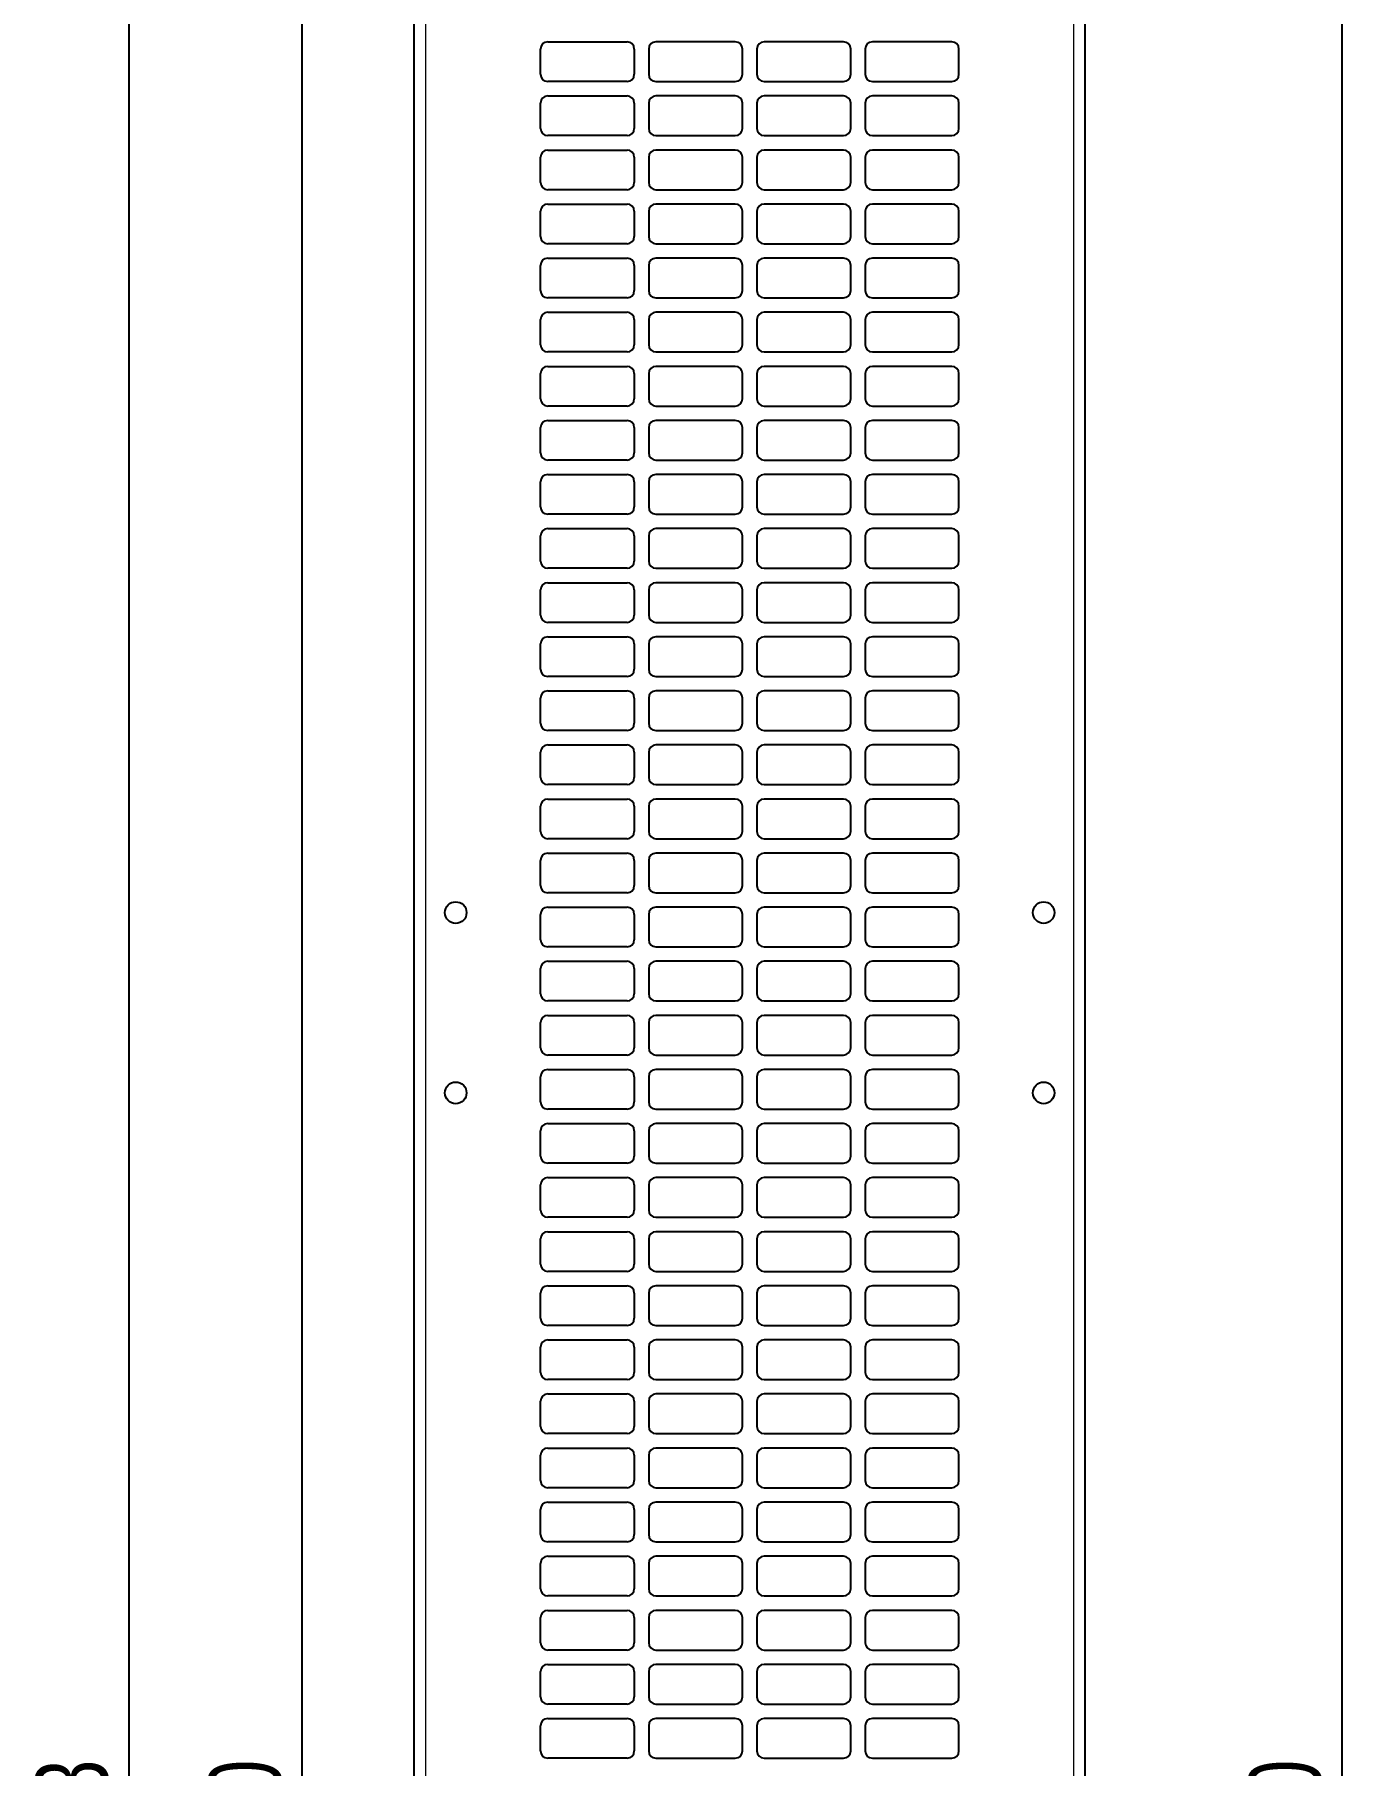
# Model space of a CAD drawing. Header units: millimetres. Extents: x -287 to 523, y -14 to 1990.
# Drawn here: x -287 to 76.9, y 1020.3 to 1500.3 of the extents above; entities that cross this region are included whole.
import ezdxf

# ---------------------------------------------------------------- set-up
doc = ezdxf.new("R2010")
doc.units = ezdxf.units.MM
doc.layers.add('FORMAT', color=7, linetype='Continuous')
doc.styles.add('SLDTEXTSTYLE0', font='TXT', dxfattribs={"width": 0.75})
doc.dimstyles.new('SLDDIMSTYLE0', dxfattribs={"dimtxt": 20, "dimasz": 10, "dimexe": 0, "dimexo": 0.0625, "dimgap": 5, "dimtad": 2, "dimdec": 1, "dimrnd": 1e-09, "dimzin": 12, "dimdsep": 46, "dimtxsty": 'SLDTEXTSTYLE0', "dimsah": 1, "dimcen": 0.09, "dimadec": 0, "dimazin": 3, "dimtfac": 1, "dimtofl": 0, "dimtmove": 0, "dimatfit": 3, "dimfxl": 0, "dimfrac": 2, "dimtolj": 1, "dimtzin": 12, "dimarcsym": 0})

# ---------------------------------------------------------------- blocks, each defined once
blk = doc.blocks.new('_D')
at = {"layer": 'FORMAT'}
for p, q in [((-153.32, 1848.27), (-261.96, 1848.27)), ((-260.96, 1848.27), (-260.96, 165.25)), ((-153.32, 165.25), (-261.96, 165.25))]:
    blk.add_line(p, q, dxfattribs=at)
for points in [[(-260.96, 1848.27), (-262.5, 1838.27), (-259.42, 1838.27)], [(-260.96, 165.25), (-259.42, 175.25), (-262.5, 175.25)]]:
    blk.add_solid(points, dxfattribs=at)
at = {"layer": 'FORMAT', "insert": (-286.74, 977.21), "char_height": 20, "attachment_point": 1, "rotation": 90, "style": 'SLDTEXTSTYLE0'}
blk.add_mtext('1683', dxfattribs=at)
blk = doc.blocks.new('_D_2')
at = {"layer": 'FORMAT'}
for p, q in [((-7.3, 1756.76), (76.34, 1756.76)), ((75.34, 1756.76), (75.34, 256.76)), ((-7.3, 256.76), (76.34, 256.76))]:
    blk.add_line(p, q, dxfattribs=at)
for points in [[(75.34, 1756.76), (73.8, 1746.76), (76.88, 1746.76)], [(75.34, 256.76), (76.88, 266.76), (73.8, 266.76)]]:
    blk.add_solid(points, dxfattribs=at)
at = {"layer": 'FORMAT', "insert": (49.56, 977.21), "char_height": 20, "attachment_point": 1, "rotation": 90, "style": 'SLDTEXTSTYLE0'}
blk.add_mtext('1500', dxfattribs=at)
blk = doc.blocks.new('_D_5')
at = {"layer": 'FORMAT'}
for p, q in [((-166.82, 1831.76), (-213.96, 1831.76)), ((-212.96, 1831.76), (-212.96, 181.76)), ((-166.82, 181.76), (-213.96, 181.76))]:
    blk.add_line(p, q, dxfattribs=at)
for points in [[(-212.96, 1831.76), (-214.5, 1821.76), (-211.42, 1821.76)], [(-212.96, 181.76), (-211.42, 191.76), (-214.5, 191.76)]]:
    blk.add_solid(points, dxfattribs=at)
at = {"layer": 'FORMAT', "insert": (-238.74, 977.21), "char_height": 20, "attachment_point": 1, "rotation": 90, "style": 'SLDTEXTSTYLE0'}
blk.add_mtext('1650', dxfattribs=at)

msp = doc.modelspace()

# ---------------------------------------------------------------- linework, layer by layer
at = {"color": 7, "linetype": 'Continuous', "lineweight": 25}
for p, q in [((-181.81, 165.26), (-181.81, 1848.26)), ((4.19, 165.26), (4.19, 1848.26)), ((-144.81, 1498.26), (-122.81, 1498.26)), ((-92.81, 1498.26), (-114.81, 1498.26)), ((-62.81, 1498.26), (-84.81, 1498.26)), ((-32.81, 1498.26), (-54.81, 1498.26)), ((-146.81, 1489.26), (-146.81, 1496.26)), ((-120.81, 1496.26), (-120.81, 1489.26)), ((-116.81, 1496.26), (-116.81, 1489.26)), ((-90.81, 1489.26), (-90.81, 1496.26)), ((-86.81, 1496.26), (-86.81, 1489.26)), ((-60.81, 1489.26), (-60.81, 1496.26)), ((-56.81, 1496.26), (-56.81, 1489.26)), ((-30.81, 1489.26), (-30.81, 1496.26)), ((-122.81, 1487.26), (-144.81, 1487.26)), ((-144.81, 1483.26), (-122.81, 1483.26)), ((-114.81, 1487.26), (-92.81, 1487.26)), ((-92.81, 1483.26), (-114.81, 1483.26)), ((-84.81, 1487.26), (-62.81, 1487.26)), ((-62.81, 1483.26), (-84.81, 1483.26)), ((-54.81, 1487.26), (-32.81, 1487.26)), ((-32.81, 1483.26), (-54.81, 1483.26)), ((-146.81, 1474.26), (-146.81, 1481.26)), ((-120.81, 1481.26), (-120.81, 1474.26)), ((-116.81, 1481.26), (-116.81, 1474.26)), ((-90.81, 1474.26), (-90.81, 1481.26)), ((-86.81, 1481.26), (-86.81, 1474.26)), ((-60.81, 1474.26), (-60.81, 1481.26)), ((-56.81, 1481.26), (-56.81, 1474.26)), ((-30.81, 1474.26), (-30.81, 1481.26)), ((-122.81, 1472.26), (-144.81, 1472.26)), ((-114.81, 1472.26), (-92.81, 1472.26)), ((-84.81, 1472.26), (-62.81, 1472.26)), ((-54.81, 1472.26), (-32.81, 1472.26)), ((-146.81, 1459.26), (-146.81, 1466.26)), ((-144.81, 1468.26), (-122.81, 1468.26)), ((-120.81, 1466.26), (-120.81, 1459.26)), ((-116.81, 1466.26), (-116.81, 1459.26)), ((-92.81, 1468.26), (-114.81, 1468.26)), ((-90.81, 1459.26), (-90.81, 1466.26)), ((-86.81, 1466.26), (-86.81, 1459.26)), ((-62.81, 1468.26), (-84.81, 1468.26)), ((-60.81, 1459.26), (-60.81, 1466.26)), ((-56.81, 1466.26), (-56.81, 1459.26)), ((-32.81, 1468.26), (-54.81, 1468.26)), ((-30.81, 1459.26), (-30.81, 1466.26)), ((-122.81, 1457.26), (-144.81, 1457.26)), ((-114.81, 1457.26), (-92.81, 1457.26)), ((-84.81, 1457.26), (-62.81, 1457.26)), ((-54.81, 1457.26), (-32.81, 1457.26)), ((-146.81, 1444.26), (-146.81, 1451.26)), ((-144.81, 1453.26), (-122.81, 1453.26)), ((-120.81, 1451.26), (-120.81, 1444.26)), ((-116.81, 1451.26), (-116.81, 1444.26)), ((-92.81, 1453.26), (-114.81, 1453.26)), ((-90.81, 1444.26), (-90.81, 1451.26)), ((-86.81, 1451.26), (-86.81, 1444.26)), ((-62.81, 1453.26), (-84.81, 1453.26)), ((-60.81, 1444.26), (-60.81, 1451.26)), ((-56.81, 1451.26), (-56.81, 1444.26)), ((-32.81, 1453.26), (-54.81, 1453.26)), ((-30.81, 1444.26), (-30.81, 1451.26)), ((-122.81, 1442.26), (-144.81, 1442.26)), ((-114.81, 1442.26), (-92.81, 1442.26)), ((-84.81, 1442.26), (-62.81, 1442.26)), ((-54.81, 1442.26), (-32.81, 1442.26)), ((-146.81, 1429.26), (-146.81, 1436.26)), ((-144.81, 1438.26), (-122.81, 1438.26)), ((-120.81, 1436.26), (-120.81, 1429.26)), ((-116.81, 1436.26), (-116.81, 1429.26)), ((-92.81, 1438.26), (-114.81, 1438.26)), ((-90.81, 1429.26), (-90.81, 1436.26)), ((-86.81, 1436.26), (-86.81, 1429.26)), ((-62.81, 1438.26), (-84.81, 1438.26)), ((-60.81, 1429.26), (-60.81, 1436.26)), ((-56.81, 1436.26), (-56.81, 1429.26)), ((-32.81, 1438.26), (-54.81, 1438.26)), ((-30.81, 1429.26), (-30.81, 1436.26)), ((-122.81, 1427.26), (-144.81, 1427.26)), ((-114.81, 1427.26), (-92.81, 1427.26)), ((-84.81, 1427.26), (-62.81, 1427.26)), ((-54.81, 1427.26), (-32.81, 1427.26)), ((-146.81, 1414.26), (-146.81, 1421.26)), ((-144.81, 1423.26), (-122.81, 1423.26)), ((-120.81, 1421.26), (-120.81, 1414.26)), ((-116.81, 1421.26), (-116.81, 1414.26)), ((-92.81, 1423.26), (-114.81, 1423.26)), ((-90.81, 1414.26), (-90.81, 1421.26)), ((-86.81, 1421.26), (-86.81, 1414.26)), ((-62.81, 1423.26), (-84.81, 1423.26)), ((-60.81, 1414.26), (-60.81, 1421.26)), ((-56.81, 1421.26), (-56.81, 1414.26)), ((-32.81, 1423.26), (-54.81, 1423.26)), ((-30.81, 1414.26), (-30.81, 1421.26)), ((-122.81, 1412.26), (-144.81, 1412.26)), ((-114.81, 1412.26), (-92.81, 1412.26)), ((-84.81, 1412.26), (-62.81, 1412.26)), ((-54.81, 1412.26), (-32.81, 1412.26)), ((-144.81, 1408.26), (-122.81, 1408.26)), ((-92.81, 1408.26), (-114.81, 1408.26)), ((-62.81, 1408.26), (-84.81, 1408.26)), ((-32.81, 1408.26), (-54.81, 1408.26)), ((-146.81, 1399.26), (-146.81, 1406.26)), ((-120.81, 1406.26), (-120.81, 1399.26)), ((-116.81, 1406.26), (-116.81, 1399.26)), ((-90.81, 1399.26), (-90.81, 1406.26)), ((-86.81, 1406.26), (-86.81, 1399.26)), ((-60.81, 1399.26), (-60.81, 1406.26)), ((-56.81, 1406.26), (-56.81, 1399.26)), ((-30.81, 1399.26), (-30.81, 1406.26)), ((-122.81, 1397.26), (-144.81, 1397.26)), ((-114.81, 1397.26), (-92.81, 1397.26)), ((-84.81, 1397.26), (-62.81, 1397.26)), ((-54.81, 1397.26), (-32.81, 1397.26)), ((-144.81, 1393.26), (-122.81, 1393.26)), ((-92.81, 1393.26), (-114.81, 1393.26)), ((-62.81, 1393.26), (-84.81, 1393.26)), ((-32.81, 1393.26), (-54.81, 1393.26)), ((-146.81, 1384.26), (-146.81, 1391.26)), ((-120.81, 1391.26), (-120.81, 1384.26)), ((-116.81, 1391.26), (-116.81, 1384.26)), ((-90.81, 1384.26), (-90.81, 1391.26)), ((-86.81, 1391.26), (-86.81, 1384.26)), ((-60.81, 1384.26), (-60.81, 1391.26)), ((-56.81, 1391.26), (-56.81, 1384.26)), ((-30.81, 1384.26), (-30.81, 1391.26)), ((-122.81, 1382.26), (-144.81, 1382.26)), ((-144.81, 1378.26), (-122.81, 1378.26)), ((-114.81, 1382.26), (-92.81, 1382.26)), ((-92.81, 1378.26), (-114.81, 1378.26)), ((-84.81, 1382.26), (-62.81, 1382.26)), ((-62.81, 1378.26), (-84.81, 1378.26)), ((-54.81, 1382.26), (-32.81, 1382.26)), ((-32.81, 1378.26), (-54.81, 1378.26)), ((-146.81, 1369.26), (-146.81, 1376.26)), ((-120.81, 1376.26), (-120.81, 1369.26)), ((-116.81, 1376.26), (-116.81, 1369.26)), ((-90.81, 1369.26), (-90.81, 1376.26)), ((-86.81, 1376.26), (-86.81, 1369.26)), ((-60.81, 1369.26), (-60.81, 1376.26)), ((-56.81, 1376.26), (-56.81, 1369.26)), ((-30.81, 1369.26), (-30.81, 1376.26)), ((-122.81, 1367.26), (-144.81, 1367.26)), ((-144.81, 1363.26), (-122.81, 1363.26)), ((-114.81, 1367.26), (-92.81, 1367.26)), ((-92.81, 1363.26), (-114.81, 1363.26)), ((-84.81, 1367.26), (-62.81, 1367.26)), ((-62.81, 1363.26), (-84.81, 1363.26)), ((-54.81, 1367.26), (-32.81, 1367.26)), ((-32.81, 1363.26), (-54.81, 1363.26)), ((-146.81, 1354.26), (-146.81, 1361.26)), ((-120.81, 1361.26), (-120.81, 1354.26)), ((-116.81, 1361.26), (-116.81, 1354.26)), ((-90.81, 1354.26), (-90.81, 1361.26)), ((-86.81, 1361.26), (-86.81, 1354.26)), ((-60.81, 1354.26), (-60.81, 1361.26)), ((-56.81, 1361.26), (-56.81, 1354.26)), ((-30.81, 1354.26), (-30.81, 1361.26)), ((-122.81, 1352.26), (-144.81, 1352.26)), ((-114.81, 1352.26), (-92.81, 1352.26)), ((-84.81, 1352.26), (-62.81, 1352.26)), ((-54.81, 1352.26), (-32.81, 1352.26)), ((-146.81, 1339.26), (-146.81, 1346.26)), ((-144.81, 1348.26), (-122.81, 1348.26)), ((-120.81, 1346.26), (-120.81, 1339.26)), ((-116.81, 1346.26), (-116.81, 1339.26)), ((-92.81, 1348.26), (-114.81, 1348.26)), ((-90.81, 1339.26), (-90.81, 1346.26)), ((-86.81, 1346.26), (-86.81, 1339.26)), ((-62.81, 1348.26), (-84.81, 1348.26)), ((-60.81, 1339.26), (-60.81, 1346.26)), ((-56.81, 1346.26), (-56.81, 1339.26)), ((-32.81, 1348.26), (-54.81, 1348.26)), ((-30.81, 1339.26), (-30.81, 1346.26)), ((-122.81, 1337.26), (-144.81, 1337.26)), ((-114.81, 1337.26), (-92.81, 1337.26)), ((-84.81, 1337.26), (-62.81, 1337.26)), ((-54.81, 1337.26), (-32.81, 1337.26)), ((-146.81, 1324.26), (-146.81, 1331.26)), ((-144.81, 1333.26), (-122.81, 1333.26)), ((-120.81, 1331.26), (-120.81, 1324.26)), ((-116.81, 1331.26), (-116.81, 1324.26)), ((-92.81, 1333.26), (-114.81, 1333.26)), ((-90.81, 1324.26), (-90.81, 1331.26)), ((-86.81, 1331.26), (-86.81, 1324.26)), ((-62.81, 1333.26), (-84.81, 1333.26)), ((-60.81, 1324.26), (-60.81, 1331.26)), ((-56.81, 1331.26), (-56.81, 1324.26)), ((-32.81, 1333.26), (-54.81, 1333.26)), ((-30.81, 1324.26), (-30.81, 1331.26)), ((-122.81, 1322.26), (-144.81, 1322.26)), ((-114.81, 1322.26), (-92.81, 1322.26)), ((-84.81, 1322.26), (-62.81, 1322.26)), ((-54.81, 1322.26), (-32.81, 1322.26)), ((-146.81, 1309.26), (-146.81, 1316.26)), ((-144.81, 1318.26), (-122.81, 1318.26)), ((-120.81, 1316.26), (-120.81, 1309.26)), ((-116.81, 1316.26), (-116.81, 1309.26)), ((-92.81, 1318.26), (-114.81, 1318.26)), ((-90.81, 1309.26), (-90.81, 1316.26)), ((-86.81, 1316.26), (-86.81, 1309.26)), ((-62.81, 1318.26), (-84.81, 1318.26)), ((-60.81, 1309.26), (-60.81, 1316.26)), ((-56.81, 1316.26), (-56.81, 1309.26)), ((-32.81, 1318.26), (-54.81, 1318.26)), ((-30.81, 1309.26), (-30.81, 1316.26)), ((-122.81, 1307.26), (-144.81, 1307.26)), ((-114.81, 1307.26), (-92.81, 1307.26)), ((-84.81, 1307.26), (-62.81, 1307.26)), ((-54.81, 1307.26), (-32.81, 1307.26)), ((-146.81, 1294.26), (-146.81, 1301.26)), ((-144.81, 1303.26), (-122.81, 1303.26)), ((-120.81, 1301.26), (-120.81, 1294.26)), ((-116.81, 1301.26), (-116.81, 1294.26)), ((-92.81, 1303.26), (-114.81, 1303.26)), ((-90.81, 1294.26), (-90.81, 1301.26)), ((-86.81, 1301.26), (-86.81, 1294.26)), ((-62.81, 1303.26), (-84.81, 1303.26)), ((-60.81, 1294.26), (-60.81, 1301.26)), ((-56.81, 1301.26), (-56.81, 1294.26)), ((-32.81, 1303.26), (-54.81, 1303.26)), ((-30.81, 1294.26), (-30.81, 1301.26)), ((-122.81, 1292.26), (-144.81, 1292.26)), ((-114.81, 1292.26), (-92.81, 1292.26)), ((-84.81, 1292.26), (-62.81, 1292.26)), ((-54.81, 1292.26), (-32.81, 1292.26)), ((-144.81, 1288.26), (-122.81, 1288.26)), ((-92.81, 1288.26), (-114.81, 1288.26)), ((-62.81, 1288.26), (-84.81, 1288.26)), ((-32.81, 1288.26), (-54.81, 1288.26)), ((-146.81, 1279.26), (-146.81, 1286.26)), ((-120.81, 1286.26), (-120.81, 1279.26)), ((-116.81, 1286.26), (-116.81, 1279.26)), ((-90.81, 1279.26), (-90.81, 1286.26)), ((-86.81, 1286.26), (-86.81, 1279.26)), ((-60.81, 1279.26), (-60.81, 1286.26)), ((-56.81, 1286.26), (-56.81, 1279.26)), ((-30.81, 1279.26), (-30.81, 1286.26)), ((-122.81, 1277.26), (-144.81, 1277.26)), ((-114.81, 1277.26), (-92.81, 1277.26)), ((-84.81, 1277.26), (-62.81, 1277.26)), ((-54.81, 1277.26), (-32.81, 1277.26)), ((-144.81, 1273.26), (-122.81, 1273.26)), ((-92.81, 1273.26), (-114.81, 1273.26)), ((-62.81, 1273.26), (-84.81, 1273.26)), ((-32.81, 1273.26), (-54.81, 1273.26)), ((-146.81, 1264.26), (-146.81, 1271.26)), ((-120.81, 1271.26), (-120.81, 1264.26)), ((-116.81, 1271.26), (-116.81, 1264.26)), ((-90.81, 1264.26), (-90.81, 1271.26)), ((-86.81, 1271.26), (-86.81, 1264.26)), ((-60.81, 1264.26), (-60.81, 1271.26)), ((-56.81, 1271.26), (-56.81, 1264.26)), ((-30.81, 1264.26), (-30.81, 1271.26)), ((-122.81, 1262.26), (-144.81, 1262.26)), ((-144.81, 1258.26), (-122.81, 1258.26)), ((-114.81, 1262.26), (-92.81, 1262.26)), ((-92.81, 1258.26), (-114.81, 1258.26)), ((-84.81, 1262.26), (-62.81, 1262.26)), ((-62.81, 1258.26), (-84.81, 1258.26)), ((-54.81, 1262.26), (-32.81, 1262.26)), ((-32.81, 1258.26), (-54.81, 1258.26)), ((-146.81, 1249.26), (-146.81, 1256.26)), ((-120.81, 1256.26), (-120.81, 1249.26)), ((-116.81, 1256.26), (-116.81, 1249.26)), ((-90.81, 1249.26), (-90.81, 1256.26)), ((-86.81, 1256.26), (-86.81, 1249.26)), ((-60.81, 1249.26), (-60.81, 1256.26)), ((-56.81, 1256.26), (-56.81, 1249.26)), ((-30.81, 1249.26), (-30.81, 1256.26)), ((-122.81, 1247.26), (-144.81, 1247.26)), ((-144.81, 1243.26), (-122.81, 1243.26)), ((-114.81, 1247.26), (-92.81, 1247.26)), ((-92.81, 1243.26), (-114.81, 1243.26)), ((-84.81, 1247.26), (-62.81, 1247.26)), ((-62.81, 1243.26), (-84.81, 1243.26)), ((-54.81, 1247.26), (-32.81, 1247.26)), ((-32.81, 1243.26), (-54.81, 1243.26)), ((-146.81, 1234.26), (-146.81, 1241.26)), ((-120.81, 1241.26), (-120.81, 1234.26)), ((-116.81, 1241.26), (-116.81, 1234.26)), ((-90.81, 1234.26), (-90.81, 1241.26)), ((-86.81, 1241.26), (-86.81, 1234.26)), ((-60.81, 1234.26), (-60.81, 1241.26)), ((-56.81, 1241.26), (-56.81, 1234.26)), ((-30.81, 1234.26), (-30.81, 1241.26)), ((-122.81, 1232.26), (-144.81, 1232.26)), ((-114.81, 1232.26), (-92.81, 1232.26)), ((-84.81, 1232.26), (-62.81, 1232.26)), ((-54.81, 1232.26), (-32.81, 1232.26)), ((-146.81, 1219.26), (-146.81, 1226.26)), ((-144.81, 1228.26), (-122.81, 1228.26)), ((-120.81, 1226.26), (-120.81, 1219.26)), ((-116.81, 1226.26), (-116.81, 1219.26)), ((-92.81, 1228.26), (-114.81, 1228.26)), ((-90.81, 1219.26), (-90.81, 1226.26)), ((-86.81, 1226.26), (-86.81, 1219.26)), ((-62.81, 1228.26), (-84.81, 1228.26)), ((-60.81, 1219.26), (-60.81, 1226.26)), ((-56.81, 1226.26), (-56.81, 1219.26)), ((-32.81, 1228.26), (-54.81, 1228.26)), ((-30.81, 1219.26), (-30.81, 1226.26)), ((-122.81, 1217.26), (-144.81, 1217.26)), ((-114.81, 1217.26), (-92.81, 1217.26)), ((-84.81, 1217.26), (-62.81, 1217.26)), ((-54.81, 1217.26), (-32.81, 1217.26)), ((-146.81, 1204.26), (-146.81, 1211.26)), ((-144.81, 1213.26), (-122.81, 1213.26)), ((-120.81, 1211.26), (-120.81, 1204.26)), ((-116.81, 1211.26), (-116.81, 1204.26)), ((-92.81, 1213.26), (-114.81, 1213.26)), ((-90.81, 1204.26), (-90.81, 1211.26)), ((-86.81, 1211.26), (-86.81, 1204.26)), ((-62.81, 1213.26), (-84.81, 1213.26)), ((-60.81, 1204.26), (-60.81, 1211.26)), ((-56.81, 1211.26), (-56.81, 1204.26)), ((-32.81, 1213.26), (-54.81, 1213.26)), ((-30.81, 1204.26), (-30.81, 1211.26)), ((-122.81, 1202.26), (-144.81, 1202.26)), ((-114.81, 1202.26), (-92.81, 1202.26)), ((-84.81, 1202.26), (-62.81, 1202.26)), ((-54.81, 1202.26), (-32.81, 1202.26)), ((-146.81, 1189.26), (-146.81, 1196.26)), ((-144.81, 1198.26), (-122.81, 1198.26)), ((-120.81, 1196.26), (-120.81, 1189.26)), ((-116.81, 1196.26), (-116.81, 1189.26)), ((-92.81, 1198.26), (-114.81, 1198.26)), ((-90.81, 1189.26), (-90.81, 1196.26)), ((-86.81, 1196.26), (-86.81, 1189.26)), ((-62.81, 1198.26), (-84.81, 1198.26)), ((-60.81, 1189.26), (-60.81, 1196.26)), ((-56.81, 1196.26), (-56.81, 1189.26)), ((-32.81, 1198.26), (-54.81, 1198.26)), ((-30.81, 1189.26), (-30.81, 1196.26)), ((-122.81, 1187.26), (-144.81, 1187.26)), ((-114.81, 1187.26), (-92.81, 1187.26)), ((-84.81, 1187.26), (-62.81, 1187.26)), ((-54.81, 1187.26), (-32.81, 1187.26)), ((-146.81, 1174.26), (-146.81, 1181.26)), ((-144.81, 1183.26), (-122.81, 1183.26)), ((-120.81, 1181.26), (-120.81, 1174.26)), ((-116.81, 1181.26), (-116.81, 1174.26)), ((-92.81, 1183.26), (-114.81, 1183.26)), ((-90.81, 1174.26), (-90.81, 1181.26)), ((-86.81, 1181.26), (-86.81, 1174.26)), ((-62.81, 1183.26), (-84.81, 1183.26)), ((-60.81, 1174.26), (-60.81, 1181.26)), ((-56.81, 1181.26), (-56.81, 1174.26)), ((-32.81, 1183.26), (-54.81, 1183.26)), ((-30.81, 1174.26), (-30.81, 1181.26)), ((-122.81, 1172.26), (-144.81, 1172.26)), ((-114.81, 1172.26), (-92.81, 1172.26)), ((-84.81, 1172.26), (-62.81, 1172.26)), ((-54.81, 1172.26), (-32.81, 1172.26)), ((-144.81, 1168.26), (-122.81, 1168.26)), ((-92.81, 1168.26), (-114.81, 1168.26)), ((-62.81, 1168.26), (-84.81, 1168.26)), ((-32.81, 1168.26), (-54.81, 1168.26)), ((-146.81, 1159.26), (-146.81, 1166.26)), ((-120.81, 1166.26), (-120.81, 1159.26)), ((-116.81, 1166.26), (-116.81, 1159.26)), ((-90.81, 1159.26), (-90.81, 1166.26)), ((-86.81, 1166.26), (-86.81, 1159.26)), ((-60.81, 1159.26), (-60.81, 1166.26)), ((-56.81, 1166.26), (-56.81, 1159.26)), ((-30.81, 1159.26), (-30.81, 1166.26)), ((-122.81, 1157.26), (-144.81, 1157.26)), ((-114.81, 1157.26), (-92.81, 1157.26)), ((-84.81, 1157.26), (-62.81, 1157.26)), ((-54.81, 1157.26), (-32.81, 1157.26)), ((-144.81, 1153.26), (-122.81, 1153.26)), ((-92.81, 1153.26), (-114.81, 1153.26)), ((-62.81, 1153.26), (-84.81, 1153.26)), ((-32.81, 1153.26), (-54.81, 1153.26)), ((-146.81, 1144.26), (-146.81, 1151.26)), ((-120.81, 1151.26), (-120.81, 1144.26)), ((-116.81, 1151.26), (-116.81, 1144.26)), ((-90.81, 1144.26), (-90.81, 1151.26)), ((-86.81, 1151.26), (-86.81, 1144.26)), ((-60.81, 1144.26), (-60.81, 1151.26)), ((-56.81, 1151.26), (-56.81, 1144.26)), ((-30.81, 1144.26), (-30.81, 1151.26)), ((-122.81, 1142.26), (-144.81, 1142.26)), ((-144.81, 1138.26), (-122.81, 1138.26)), ((-114.81, 1142.26), (-92.81, 1142.26)), ((-92.81, 1138.26), (-114.81, 1138.26)), ((-84.81, 1142.26), (-62.81, 1142.26)), ((-62.81, 1138.26), (-84.81, 1138.26)), ((-54.81, 1142.26), (-32.81, 1142.26)), ((-32.81, 1138.26), (-54.81, 1138.26)), ((-146.81, 1129.26), (-146.81, 1136.26)), ((-120.81, 1136.26), (-120.81, 1129.26)), ((-116.81, 1136.26), (-116.81, 1129.26)), ((-90.81, 1129.26), (-90.81, 1136.26)), ((-86.81, 1136.26), (-86.81, 1129.26)), ((-60.81, 1129.26), (-60.81, 1136.26)), ((-56.81, 1136.26), (-56.81, 1129.26)), ((-30.81, 1129.26), (-30.81, 1136.26)), ((-122.81, 1127.26), (-144.81, 1127.26)), ((-144.81, 1123.26), (-122.81, 1123.26)), ((-114.81, 1127.26), (-92.81, 1127.26)), ((-92.81, 1123.26), (-114.81, 1123.26)), ((-84.81, 1127.26), (-62.81, 1127.26)), ((-62.81, 1123.26), (-84.81, 1123.26)), ((-54.81, 1127.26), (-32.81, 1127.26)), ((-32.81, 1123.26), (-54.81, 1123.26)), ((-146.81, 1114.26), (-146.81, 1121.26)), ((-120.81, 1121.26), (-120.81, 1114.26)), ((-116.81, 1121.26), (-116.81, 1114.26)), ((-90.81, 1114.26), (-90.81, 1121.26)), ((-86.81, 1121.26), (-86.81, 1114.26)), ((-60.81, 1114.26), (-60.81, 1121.26)), ((-56.81, 1121.26), (-56.81, 1114.26)), ((-30.81, 1114.26), (-30.81, 1121.26)), ((-122.81, 1112.26), (-144.81, 1112.26)), ((-114.81, 1112.26), (-92.81, 1112.26)), ((-84.81, 1112.26), (-62.81, 1112.26)), ((-54.81, 1112.26), (-32.81, 1112.26)), ((-146.81, 1099.26), (-146.81, 1106.26)), ((-144.81, 1108.26), (-122.81, 1108.26)), ((-120.81, 1106.26), (-120.81, 1099.26)), ((-116.81, 1106.26), (-116.81, 1099.26)), ((-92.81, 1108.26), (-114.81, 1108.26)), ((-90.81, 1099.26), (-90.81, 1106.26)), ((-86.81, 1106.26), (-86.81, 1099.26)), ((-62.81, 1108.26), (-84.81, 1108.26)), ((-60.81, 1099.26), (-60.81, 1106.26)), ((-56.81, 1106.26), (-56.81, 1099.26)), ((-32.81, 1108.26), (-54.81, 1108.26)), ((-30.81, 1099.26), (-30.81, 1106.26)), ((-122.81, 1097.26), (-144.81, 1097.26)), ((-114.81, 1097.26), (-92.81, 1097.26)), ((-84.81, 1097.26), (-62.81, 1097.26)), ((-54.81, 1097.26), (-32.81, 1097.26)), ((-146.81, 1084.26), (-146.81, 1091.26)), ((-144.81, 1093.26), (-122.81, 1093.26)), ((-120.81, 1091.26), (-120.81, 1084.26)), ((-116.81, 1091.26), (-116.81, 1084.26)), ((-92.81, 1093.26), (-114.81, 1093.26)), ((-90.81, 1084.26), (-90.81, 1091.26)), ((-86.81, 1091.26), (-86.81, 1084.26)), ((-62.81, 1093.26), (-84.81, 1093.26)), ((-60.81, 1084.26), (-60.81, 1091.26)), ((-56.81, 1091.26), (-56.81, 1084.26)), ((-32.81, 1093.26), (-54.81, 1093.26)), ((-30.81, 1084.26), (-30.81, 1091.26)), ((-122.81, 1082.26), (-144.81, 1082.26)), ((-114.81, 1082.26), (-92.81, 1082.26)), ((-84.81, 1082.26), (-62.81, 1082.26)), ((-54.81, 1082.26), (-32.81, 1082.26)), ((-146.81, 1069.26), (-146.81, 1076.26)), ((-144.81, 1078.26), (-122.81, 1078.26)), ((-120.81, 1076.26), (-120.81, 1069.26)), ((-116.81, 1076.26), (-116.81, 1069.26)), ((-92.81, 1078.26), (-114.81, 1078.26)), ((-90.81, 1069.26), (-90.81, 1076.26)), ((-86.81, 1076.26), (-86.81, 1069.26)), ((-62.81, 1078.26), (-84.81, 1078.26)), ((-60.81, 1069.26), (-60.81, 1076.26)), ((-56.81, 1076.26), (-56.81, 1069.26)), ((-32.81, 1078.26), (-54.81, 1078.26)), ((-30.81, 1069.26), (-30.81, 1076.26)), ((-122.81, 1067.26), (-144.81, 1067.26)), ((-114.81, 1067.26), (-92.81, 1067.26)), ((-84.81, 1067.26), (-62.81, 1067.26)), ((-54.81, 1067.26), (-32.81, 1067.26)), ((-146.81, 1054.26), (-146.81, 1061.26)), ((-144.81, 1063.26), (-122.81, 1063.26)), ((-120.81, 1061.26), (-120.81, 1054.26)), ((-116.81, 1061.26), (-116.81, 1054.26)), ((-92.81, 1063.26), (-114.81, 1063.26)), ((-90.81, 1054.26), (-90.81, 1061.26)), ((-86.81, 1061.26), (-86.81, 1054.26)), ((-62.81, 1063.26), (-84.81, 1063.26)), ((-60.81, 1054.26), (-60.81, 1061.26)), ((-56.81, 1061.26), (-56.81, 1054.26)), ((-32.81, 1063.26), (-54.81, 1063.26)), ((-30.81, 1054.26), (-30.81, 1061.26)), ((-122.81, 1052.26), (-144.81, 1052.26)), ((-114.81, 1052.26), (-92.81, 1052.26)), ((-84.81, 1052.26), (-62.81, 1052.26)), ((-54.81, 1052.26), (-32.81, 1052.26)), ((-144.81, 1048.26), (-122.81, 1048.26)), ((-92.81, 1048.26), (-114.81, 1048.26)), ((-62.81, 1048.26), (-84.81, 1048.26)), ((-32.81, 1048.26), (-54.81, 1048.26)), ((-146.81, 1039.26), (-146.81, 1046.26)), ((-120.81, 1046.26), (-120.81, 1039.26)), ((-116.81, 1046.26), (-116.81, 1039.26)), ((-90.81, 1039.26), (-90.81, 1046.26)), ((-86.81, 1046.26), (-86.81, 1039.26)), ((-60.81, 1039.26), (-60.81, 1046.26)), ((-56.81, 1046.26), (-56.81, 1039.26)), ((-30.81, 1039.26), (-30.81, 1046.26)), ((-122.81, 1037.26), (-144.81, 1037.26)), ((-114.81, 1037.26), (-92.81, 1037.26)), ((-84.81, 1037.26), (-62.81, 1037.26)), ((-54.81, 1037.26), (-32.81, 1037.26)), ((-144.81, 1033.26), (-122.81, 1033.26)), ((-92.81, 1033.26), (-114.81, 1033.26)), ((-62.81, 1033.26), (-84.81, 1033.26)), ((-32.81, 1033.26), (-54.81, 1033.26)), ((-146.81, 1024.26), (-146.81, 1031.26)), ((-120.81, 1031.26), (-120.81, 1024.26)), ((-116.81, 1031.26), (-116.81, 1024.26)), ((-90.81, 1024.26), (-90.81, 1031.26)), ((-86.81, 1031.26), (-86.81, 1024.26)), ((-60.81, 1024.26), (-60.81, 1031.26)), ((-56.81, 1031.26), (-56.81, 1024.26)), ((-30.81, 1024.26), (-30.81, 1031.26)), ((-122.81, 1022.26), (-144.81, 1022.26)), ((-114.81, 1022.26), (-92.81, 1022.26)), ((-84.81, 1022.26), (-62.81, 1022.26)), ((-54.81, 1022.26), (-32.81, 1022.26))]:
    msp.add_line(p, q, dxfattribs=at)
at = {"color": 8, "linetype": 'Continuous', "lineweight": 18}
for p, q in [((-178.71, 1848.26), (-178.71, 165.26)), ((1.09, 165.26), (1.09, 1848.26))]:
    msp.add_line(p, q, dxfattribs=at)
at = {"color": 7, "linetype": 'Continuous', "lineweight": 25}
for centre in [(-170.31, 1256.76), (-7.31, 1256.76), (-170.31, 1206.76), (-7.31, 1206.76)]:
    msp.add_circle(centre, 3, dxfattribs=at)
for centre, start, end in [((-144.81, 1496.26), 90, 180), ((-122.81, 1496.26), 0, 90), ((-114.81, 1496.26), 90, 180), ((-92.81, 1496.26), 0, 90), ((-84.81, 1496.26), 90, 180), ((-62.81, 1496.26), 0, 90), ((-54.81, 1496.26), 90, 180), ((-32.81, 1496.26), 0, 90), ((-144.81, 1489.26), 180, 270), ((-122.81, 1489.26), 270, 0), ((-114.81, 1489.26), 180, 270), ((-92.81, 1489.26), 270, 0), ((-84.81, 1489.26), 180, 270), ((-62.81, 1489.26), 270, 0), ((-54.81, 1489.26), 180, 270), ((-32.81, 1489.26), 270, 0), ((-144.81, 1481.26), 90, 180), ((-122.81, 1481.26), 0, 90), ((-114.81, 1481.26), 90, 180), ((-92.81, 1481.26), 0, 90), ((-84.81, 1481.26), 90, 180), ((-62.81, 1481.26), 0, 90), ((-54.81, 1481.26), 90, 180), ((-32.81, 1481.26), 0, 90), ((-144.81, 1474.26), 180, 270), ((-122.81, 1474.26), 270, 0), ((-114.81, 1474.26), 180, 270), ((-92.81, 1474.26), 270, 0), ((-84.81, 1474.26), 180, 270), ((-62.81, 1474.26), 270, 0), ((-54.81, 1474.26), 180, 270), ((-32.81, 1474.26), 270, 0), ((-144.81, 1466.26), 90, 180), ((-122.81, 1466.26), 0, 90), ((-114.81, 1466.26), 90, 180), ((-92.81, 1466.26), 0, 90), ((-84.81, 1466.26), 90, 180), ((-62.81, 1466.26), 0, 90), ((-54.81, 1466.26), 90, 180), ((-32.81, 1466.26), 0, 90), ((-144.81, 1459.26), 180, 270), ((-122.81, 1459.26), 270, 0), ((-114.81, 1459.26), 180, 270), ((-92.81, 1459.26), 270, 0), ((-84.81, 1459.26), 180, 270), ((-62.81, 1459.26), 270, 0), ((-54.81, 1459.26), 180, 270), ((-32.81, 1459.26), 270, 0), ((-144.81, 1451.26), 90, 180), ((-122.81, 1451.26), 0, 90), ((-114.81, 1451.26), 90, 180), ((-92.81, 1451.26), 0, 90), ((-84.81, 1451.26), 90, 180), ((-62.81, 1451.26), 0, 90), ((-54.81, 1451.26), 90, 180), ((-32.81, 1451.26), 0, 90), ((-144.81, 1444.26), 180, 270), ((-122.81, 1444.26), 270, 0), ((-114.81, 1444.26), 180, 270), ((-92.81, 1444.26), 270, 0), ((-84.81, 1444.26), 180, 270), ((-62.81, 1444.26), 270, 0), ((-54.81, 1444.26), 180, 270), ((-32.81, 1444.26), 270, 0), ((-144.81, 1436.26), 90, 180), ((-122.81, 1436.26), 0, 90), ((-114.81, 1436.26), 90, 180), ((-92.81, 1436.26), 0, 90), ((-84.81, 1436.26), 90, 180), ((-62.81, 1436.26), 0, 90), ((-54.81, 1436.26), 90, 180), ((-32.81, 1436.26), 0, 90), ((-144.81, 1429.26), 180, 270), ((-122.81, 1429.26), 270, 0), ((-114.81, 1429.26), 180, 270), ((-92.81, 1429.26), 270, 0), ((-84.81, 1429.26), 180, 270), ((-62.81, 1429.26), 270, 0), ((-54.81, 1429.26), 180, 270), ((-32.81, 1429.26), 270, 0), ((-144.81, 1421.26), 90, 180), ((-122.81, 1421.26), 0, 90), ((-114.81, 1421.26), 90, 180), ((-92.81, 1421.26), 0, 90), ((-84.81, 1421.26), 90, 180), ((-62.81, 1421.26), 0, 90), ((-54.81, 1421.26), 90, 180), ((-32.81, 1421.26), 0, 90), ((-144.81, 1414.26), 180, 270), ((-122.81, 1414.26), 270, 0), ((-114.81, 1414.26), 180, 270), ((-92.81, 1414.26), 270, 0), ((-84.81, 1414.26), 180, 270), ((-62.81, 1414.26), 270, 0), ((-54.81, 1414.26), 180, 270), ((-32.81, 1414.26), 270, 0), ((-144.81, 1406.26), 90, 180), ((-122.81, 1406.26), 0, 90), ((-114.81, 1406.26), 90, 180), ((-92.81, 1406.26), 0, 90), ((-84.81, 1406.26), 90, 180), ((-62.81, 1406.26), 0, 90), ((-54.81, 1406.26), 90, 180), ((-32.81, 1406.26), 0, 90), ((-144.81, 1399.26), 180, 270), ((-122.81, 1399.26), 270, 0), ((-114.81, 1399.26), 180, 270), ((-92.81, 1399.26), 270, 0), ((-84.81, 1399.26), 180, 270), ((-62.81, 1399.26), 270, 0), ((-54.81, 1399.26), 180, 270), ((-32.81, 1399.26), 270, 0), ((-144.81, 1391.26), 90, 180), ((-122.81, 1391.26), 0, 90), ((-114.81, 1391.26), 90, 180), ((-92.81, 1391.26), 0, 90), ((-84.81, 1391.26), 90, 180), ((-62.81, 1391.26), 0, 90), ((-54.81, 1391.26), 90, 180), ((-32.81, 1391.26), 0, 90), ((-144.81, 1384.26), 180, 270), ((-122.81, 1384.26), 270, 0), ((-114.81, 1384.26), 180, 270), ((-92.81, 1384.26), 270, 0), ((-84.81, 1384.26), 180, 270), ((-62.81, 1384.26), 270, 0), ((-54.81, 1384.26), 180, 270), ((-32.81, 1384.26), 270, 0), ((-144.81, 1376.26), 90, 180), ((-122.81, 1376.26), 0, 90), ((-114.81, 1376.26), 90, 180), ((-92.81, 1376.26), 0, 90), ((-84.81, 1376.26), 90, 180), ((-62.81, 1376.26), 0, 90), ((-54.81, 1376.26), 90, 180), ((-32.81, 1376.26), 0, 90), ((-144.81, 1369.26), 180, 270), ((-122.81, 1369.26), 270, 0), ((-114.81, 1369.26), 180, 270), ((-92.81, 1369.26), 270, 0), ((-84.81, 1369.26), 180, 270), ((-62.81, 1369.26), 270, 0), ((-54.81, 1369.26), 180, 270), ((-32.81, 1369.26), 270, 0), ((-144.81, 1361.26), 90, 180), ((-122.81, 1361.26), 0, 90), ((-114.81, 1361.26), 90, 180), ((-92.81, 1361.26), 0, 90), ((-84.81, 1361.26), 90, 180), ((-62.81, 1361.26), 0, 90), ((-54.81, 1361.26), 90, 180), ((-32.81, 1361.26), 0, 90), ((-144.81, 1354.26), 180, 270), ((-122.81, 1354.26), 270, 0), ((-114.81, 1354.26), 180, 270), ((-92.81, 1354.26), 270, 0), ((-84.81, 1354.26), 180, 270), ((-62.81, 1354.26), 270, 0), ((-54.81, 1354.26), 180, 270), ((-32.81, 1354.26), 270, 0), ((-144.81, 1346.26), 90, 180), ((-122.81, 1346.26), 0, 90), ((-114.81, 1346.26), 90, 180), ((-92.81, 1346.26), 0, 90), ((-84.81, 1346.26), 90, 180), ((-62.81, 1346.26), 0, 90), ((-54.81, 1346.26), 90, 180), ((-32.81, 1346.26), 0, 90), ((-144.81, 1339.26), 180, 270), ((-122.81, 1339.26), 270, 0), ((-114.81, 1339.26), 180, 270), ((-92.81, 1339.26), 270, 0), ((-84.81, 1339.26), 180, 270), ((-62.81, 1339.26), 270, 0), ((-54.81, 1339.26), 180, 270), ((-32.81, 1339.26), 270, 0), ((-144.81, 1331.26), 90, 180), ((-122.81, 1331.26), 0, 90), ((-114.81, 1331.26), 90, 180), ((-92.81, 1331.26), 0, 90), ((-84.81, 1331.26), 90, 180), ((-62.81, 1331.26), 0, 90), ((-54.81, 1331.26), 90, 180), ((-32.81, 1331.26), 0, 90), ((-144.81, 1324.26), 180, 270), ((-122.81, 1324.26), 270, 0), ((-114.81, 1324.26), 180, 270), ((-92.81, 1324.26), 270, 0), ((-84.81, 1324.26), 180, 270), ((-62.81, 1324.26), 270, 0), ((-54.81, 1324.26), 180, 270), ((-32.81, 1324.26), 270, 0), ((-144.81, 1316.26), 90, 180), ((-122.81, 1316.26), 0, 90), ((-114.81, 1316.26), 90, 180), ((-92.81, 1316.26), 0, 90), ((-84.81, 1316.26), 90, 180), ((-62.81, 1316.26), 0, 90), ((-54.81, 1316.26), 90, 180), ((-32.81, 1316.26), 0, 90), ((-144.81, 1309.26), 180, 270), ((-122.81, 1309.26), 270, 0), ((-114.81, 1309.26), 180, 270), ((-92.81, 1309.26), 270, 0), ((-84.81, 1309.26), 180, 270), ((-62.81, 1309.26), 270, 0), ((-54.81, 1309.26), 180, 270), ((-32.81, 1309.26), 270, 0), ((-144.81, 1301.26), 90, 180), ((-122.81, 1301.26), 0, 90), ((-114.81, 1301.26), 90, 180), ((-92.81, 1301.26), 0, 90), ((-84.81, 1301.26), 90, 180), ((-62.81, 1301.26), 0, 90), ((-54.81, 1301.26), 90, 180), ((-32.81, 1301.26), 0, 90), ((-144.81, 1294.26), 180, 270), ((-122.81, 1294.26), 270, 0), ((-114.81, 1294.26), 180, 270), ((-92.81, 1294.26), 270, 0), ((-84.81, 1294.26), 180, 270), ((-62.81, 1294.26), 270, 0), ((-54.81, 1294.26), 180, 270), ((-32.81, 1294.26), 270, 0), ((-144.81, 1286.26), 90, 180), ((-122.81, 1286.26), 0, 90), ((-114.81, 1286.26), 90, 180), ((-92.81, 1286.26), 0, 90), ((-84.81, 1286.26), 90, 180), ((-62.81, 1286.26), 0, 90), ((-54.81, 1286.26), 90, 180), ((-32.81, 1286.26), 0, 90), ((-144.81, 1279.26), 180, 270), ((-122.81, 1279.26), 270, 0), ((-114.81, 1279.26), 180, 270), ((-92.81, 1279.26), 270, 0), ((-84.81, 1279.26), 180, 270), ((-62.81, 1279.26), 270, 0), ((-54.81, 1279.26), 180, 270), ((-32.81, 1279.26), 270, 0), ((-144.81, 1271.26), 90, 180), ((-122.81, 1271.26), 0, 90), ((-114.81, 1271.26), 90, 180), ((-92.81, 1271.26), 0, 90), ((-84.81, 1271.26), 90, 180), ((-62.81, 1271.26), 0, 90), ((-54.81, 1271.26), 90, 180), ((-32.81, 1271.26), 0, 90), ((-144.81, 1264.26), 180, 270), ((-122.81, 1264.26), 270, 0), ((-114.81, 1264.26), 180, 270), ((-92.81, 1264.26), 270, 0), ((-84.81, 1264.26), 180, 270), ((-62.81, 1264.26), 270, 0), ((-54.81, 1264.26), 180, 270), ((-32.81, 1264.26), 270, 0), ((-144.81, 1256.26), 90, 180), ((-122.81, 1256.26), 0, 90), ((-114.81, 1256.26), 90, 180), ((-92.81, 1256.26), 0, 90), ((-84.81, 1256.26), 90, 180), ((-62.81, 1256.26), 0, 90), ((-54.81, 1256.26), 90, 180), ((-32.81, 1256.26), 0, 90), ((-144.81, 1249.26), 180, 270), ((-122.81, 1249.26), 270, 0), ((-114.81, 1249.26), 180, 270), ((-92.81, 1249.26), 270, 0), ((-84.81, 1249.26), 180, 270), ((-62.81, 1249.26), 270, 0), ((-54.81, 1249.26), 180, 270), ((-32.81, 1249.26), 270, 0), ((-144.81, 1241.26), 90, 180), ((-122.81, 1241.26), 0, 90), ((-114.81, 1241.26), 90, 180), ((-92.81, 1241.26), 0, 90), ((-84.81, 1241.26), 90, 180), ((-62.81, 1241.26), 0, 90), ((-54.81, 1241.26), 90, 180), ((-32.81, 1241.26), 0, 90), ((-144.81, 1234.26), 180, 270), ((-122.81, 1234.26), 270, 0), ((-114.81, 1234.26), 180, 270), ((-92.81, 1234.26), 270, 0), ((-84.81, 1234.26), 180, 270), ((-62.81, 1234.26), 270, 0), ((-54.81, 1234.26), 180, 270), ((-32.81, 1234.26), 270, 0), ((-144.81, 1226.26), 90, 180), ((-122.81, 1226.26), 0, 90), ((-114.81, 1226.26), 90, 180), ((-92.81, 1226.26), 0, 90), ((-84.81, 1226.26), 90, 180), ((-62.81, 1226.26), 0, 90), ((-54.81, 1226.26), 90, 180), ((-32.81, 1226.26), 0, 90), ((-144.81, 1219.26), 180, 270), ((-122.81, 1219.26), 270, 0), ((-114.81, 1219.26), 180, 270), ((-92.81, 1219.26), 270, 0), ((-84.81, 1219.26), 180, 270), ((-62.81, 1219.26), 270, 0), ((-54.81, 1219.26), 180, 270), ((-32.81, 1219.26), 270, 0), ((-144.81, 1211.26), 90, 180), ((-122.81, 1211.26), 0, 90), ((-114.81, 1211.26), 90, 180), ((-92.81, 1211.26), 0, 90), ((-84.81, 1211.26), 90, 180), ((-62.81, 1211.26), 0, 90), ((-54.81, 1211.26), 90, 180), ((-32.81, 1211.26), 0, 90), ((-144.81, 1204.26), 180, 270), ((-122.81, 1204.26), 270, 0), ((-114.81, 1204.26), 180, 270), ((-92.81, 1204.26), 270, 0), ((-84.81, 1204.26), 180, 270), ((-62.81, 1204.26), 270, 0), ((-54.81, 1204.26), 180, 270), ((-32.81, 1204.26), 270, 0), ((-144.81, 1196.26), 90, 180), ((-122.81, 1196.26), 0, 90), ((-114.81, 1196.26), 90, 180), ((-92.81, 1196.26), 0, 90), ((-84.81, 1196.26), 90, 180), ((-62.81, 1196.26), 0, 90), ((-54.81, 1196.26), 90, 180), ((-32.81, 1196.26), 0, 90), ((-144.81, 1189.26), 180, 270), ((-122.81, 1189.26), 270, 360), ((-114.81, 1189.26), 180, 270), ((-92.81, 1189.26), 270, 0), ((-84.81, 1189.26), 180, 270), ((-62.81, 1189.26), 270, 0), ((-54.81, 1189.26), 180, 270), ((-32.81, 1189.26), 270, 0), ((-144.81, 1181.26), 90, 180), ((-122.81, 1181.26), 0, 90), ((-114.81, 1181.26), 90, 180), ((-92.81, 1181.26), 0, 90), ((-84.81, 1181.26), 90, 180), ((-62.81, 1181.26), 0, 90), ((-54.81, 1181.26), 90, 180), ((-32.81, 1181.26), 0, 90), ((-144.81, 1174.26), 180, 270), ((-122.81, 1174.26), 270, 0), ((-114.81, 1174.26), 180, 270), ((-92.81, 1174.26), 270, 0), ((-84.81, 1174.26), 180, 270), ((-62.81, 1174.26), 270, 0), ((-54.81, 1174.26), 180, 270), ((-32.81, 1174.26), 270, 0), ((-144.81, 1166.26), 90, 180), ((-122.81, 1166.26), 0, 90), ((-114.81, 1166.26), 90, 180), ((-92.81, 1166.26), 0, 90), ((-84.81, 1166.26), 90, 180), ((-62.81, 1166.26), 0, 90), ((-54.81, 1166.26), 90, 180), ((-32.81, 1166.26), 0, 90), ((-144.81, 1159.26), 180, 270), ((-122.81, 1159.26), 270, 0), ((-114.81, 1159.26), 180, 270), ((-92.81, 1159.26), 270, 0), ((-84.81, 1159.26), 180, 270), ((-62.81, 1159.26), 270, 0), ((-54.81, 1159.26), 180, 270), ((-32.81, 1159.26), 270, 0), ((-144.81, 1151.26), 90, 180), ((-122.81, 1151.26), 0, 90), ((-114.81, 1151.26), 90, 180), ((-92.81, 1151.26), 0, 90), ((-84.81, 1151.26), 90, 180), ((-62.81, 1151.26), 0, 90), ((-54.81, 1151.26), 90, 180), ((-32.81, 1151.26), 0, 90), ((-144.81, 1144.26), 180, 270), ((-122.81, 1144.26), 270, 0), ((-114.81, 1144.26), 180, 270), ((-92.81, 1144.26), 270, 0), ((-84.81, 1144.26), 180, 270), ((-62.81, 1144.26), 270, 0), ((-54.81, 1144.26), 180, 270), ((-32.81, 1144.26), 270, 0), ((-144.81, 1136.26), 90, 180), ((-122.81, 1136.26), 0, 90), ((-114.81, 1136.26), 90, 180), ((-92.81, 1136.26), 0, 90), ((-84.81, 1136.26), 90, 180), ((-62.81, 1136.26), 0, 90), ((-54.81, 1136.26), 90, 180), ((-32.81, 1136.26), 0, 90), ((-144.81, 1129.26), 180, 270), ((-122.81, 1129.26), 270, 0), ((-114.81, 1129.26), 180, 270), ((-92.81, 1129.26), 270, 0), ((-84.81, 1129.26), 180, 270), ((-62.81, 1129.26), 270, 0), ((-54.81, 1129.26), 180, 270), ((-32.81, 1129.26), 270, 0), ((-144.81, 1121.26), 90, 180), ((-122.81, 1121.26), 0, 90), ((-114.81, 1121.26), 90, 180), ((-92.81, 1121.26), 0, 90), ((-84.81, 1121.26), 90, 180), ((-62.81, 1121.26), 0, 90), ((-54.81, 1121.26), 90, 180), ((-32.81, 1121.26), 0, 90), ((-144.81, 1114.26), 180, 270), ((-122.81, 1114.26), 270, 0), ((-114.81, 1114.26), 180, 270), ((-92.81, 1114.26), 270, 0), ((-84.81, 1114.26), 180, 270), ((-62.81, 1114.26), 270, 0), ((-54.81, 1114.26), 180, 270), ((-32.81, 1114.26), 270, 0), ((-144.81, 1106.26), 90, 180), ((-122.81, 1106.26), 0, 90), ((-114.81, 1106.26), 90, 180), ((-92.81, 1106.26), 0, 90), ((-84.81, 1106.26), 90, 180), ((-62.81, 1106.26), 0, 90), ((-54.81, 1106.26), 90, 180), ((-32.81, 1106.26), 0, 90), ((-144.81, 1099.26), 180, 270), ((-122.81, 1099.26), 270, 0), ((-114.81, 1099.26), 180, 270), ((-92.81, 1099.26), 270, 0), ((-84.81, 1099.26), 180, 270), ((-62.81, 1099.26), 270, 0), ((-54.81, 1099.26), 180, 270), ((-32.81, 1099.26), 270, 0), ((-144.81, 1091.26), 90, 180), ((-122.81, 1091.26), 0, 90), ((-114.81, 1091.26), 90, 180), ((-92.81, 1091.26), 0, 90), ((-84.81, 1091.26), 90, 180), ((-62.81, 1091.26), 0, 90), ((-54.81, 1091.26), 90, 180), ((-32.81, 1091.26), 0, 90), ((-144.81, 1084.26), 180, 270), ((-122.81, 1084.26), 270, 0), ((-114.81, 1084.26), 180, 270), ((-92.81, 1084.26), 270, 0), ((-84.81, 1084.26), 180, 270), ((-62.81, 1084.26), 270, 0), ((-54.81, 1084.26), 180, 270), ((-32.81, 1084.26), 270, 0), ((-144.81, 1076.26), 90, 180), ((-122.81, 1076.26), 0, 90), ((-114.81, 1076.26), 90, 180), ((-92.81, 1076.26), 0, 90), ((-84.81, 1076.26), 90, 180), ((-62.81, 1076.26), 0, 90), ((-54.81, 1076.26), 90, 180), ((-32.81, 1076.26), 0, 90), ((-144.81, 1069.26), 180, 270), ((-122.81, 1069.26), 270, 0), ((-114.81, 1069.26), 180, 270), ((-92.81, 1069.26), 270, 0), ((-84.81, 1069.26), 180, 270), ((-62.81, 1069.26), 270, 0), ((-54.81, 1069.26), 180, 270), ((-32.81, 1069.26), 270, 0), ((-144.81, 1061.26), 90, 180), ((-122.81, 1061.26), 0, 90), ((-114.81, 1061.26), 90, 180), ((-92.81, 1061.26), 0, 90), ((-84.81, 1061.26), 90, 180), ((-62.81, 1061.26), 0, 90), ((-54.81, 1061.26), 90, 180), ((-32.81, 1061.26), 0, 90), ((-144.81, 1054.26), 180, 270), ((-122.81, 1054.26), 270, 0), ((-114.81, 1054.26), 180, 270), ((-92.81, 1054.26), 270, 0), ((-84.81, 1054.26), 180, 270), ((-62.81, 1054.26), 270, 0), ((-54.81, 1054.26), 180, 270), ((-32.81, 1054.26), 270, 0), ((-144.81, 1046.26), 90, 180), ((-122.81, 1046.26), 0, 90), ((-114.81, 1046.26), 90, 180), ((-92.81, 1046.26), 0, 90), ((-84.81, 1046.26), 90, 180), ((-62.81, 1046.26), 0, 90), ((-54.81, 1046.26), 90, 180), ((-32.81, 1046.26), 0, 90), ((-144.81, 1039.26), 180, 270), ((-122.81, 1039.26), 270, 0), ((-114.81, 1039.26), 180, 270), ((-92.81, 1039.26), 270, 0), ((-84.81, 1039.26), 180, 270), ((-62.81, 1039.26), 270, 0), ((-54.81, 1039.26), 180, 270), ((-32.81, 1039.26), 270, 0), ((-144.81, 1031.26), 90, 180), ((-122.81, 1031.26), 0, 90), ((-114.81, 1031.26), 90, 180), ((-92.81, 1031.26), 0, 90), ((-84.81, 1031.26), 90, 180), ((-62.81, 1031.26), 0, 90), ((-54.81, 1031.26), 90, 180), ((-32.81, 1031.26), 0, 90), ((-144.81, 1024.26), 180, 270), ((-122.81, 1024.26), 270, 0), ((-114.81, 1024.26), 180, 270), ((-92.81, 1024.26), 270, 0), ((-84.81, 1024.26), 180, 270), ((-62.81, 1024.26), 270, 0), ((-54.81, 1024.26), 180, 270), ((-32.81, 1024.26), 270, 0)]:
    msp.add_arc(centre, 2, start, end, dxfattribs=at)

# ---------------------------------------------------------------- dimensions: what is measured, and where the dimension line sits
at = {"layer": 'FORMAT'}
for base, p1, p2, picture, middle in [((-260.96, 165.25), (-153.31, 1848.27), (-153.31, 165.25), '_D', (-260.96, 1006.76)), ((-212.96, 181.76), (-166.81, 1831.76), (-166.81, 181.76), '_D_5', (-212.96, 1006.76)), ((75.34, 256.76), (-7.31, 1756.76), (-7.31, 256.76), '_D_2', (75.34, 1006.76))]:
    dim = msp.add_linear_dim(base=base, p1=p1, p2=p2, angle=90, dimstyle='SLDDIMSTYLE0', dxfattribs=at)
    dim.commit()
    dim.dimension.update_dxf_attribs({"geometry": picture, "text_midpoint": middle, "dimtype": 160})

doc.saveas('drawing.dxf')
